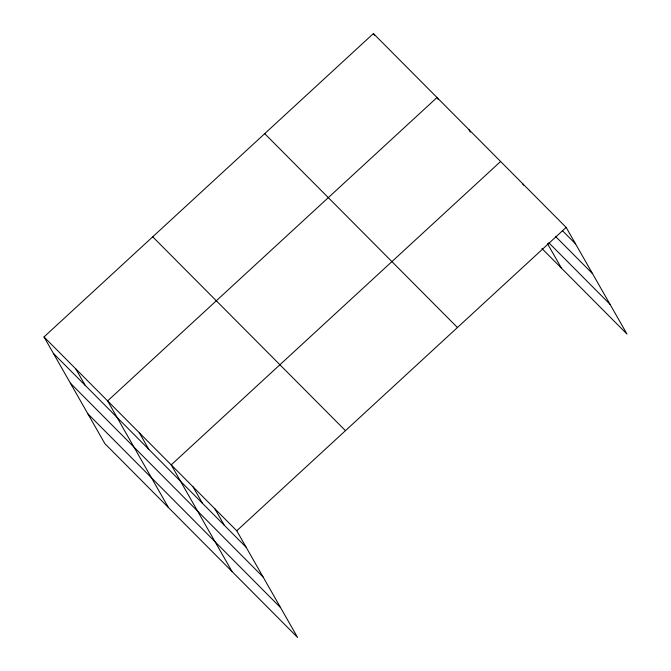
<?xml version="1.0" encoding="UTF-8"?>
<svg xmlns="http://www.w3.org/2000/svg" width="671" height="671" viewBox="0 0 671 671"><rect width="100%" height="100%" fill="white"/><g stroke="black" fill="none" stroke-linecap="round" stroke-linejoin="round"><path stroke-width="1.01" d="M44.009 336.926L236.746 530.778L297.589 637.45L104.852 443.598L44.009 336.926L373.411 33.55L566.148 227.402L626.991 334.074L541.95 248.538M500.616 161.493L171.214 464.869L232.057 571.541M236.746 530.778L566.148 227.402M562.424 230.673L575.533 243.858M555.378 236.276L592.518 273.625M548.853 242.785L610.014 304.298M264.709 133.663L457.446 327.515M152.711 236.813L345.448 430.665M53.395 353.374L246.123 547.234M70.371 383.149L263.107 577.001M87.867 413.822L280.604 607.674M522.466 183.46L523.447 185.196M547.477 243.648L561.459 268.165M468.819 129.511L470.296 132.103M438.004 99.249L437.014 97.521L107.612 400.897L168.455 507.57M373.411 33.55L374.401 35.278M214.896 508.811L224.282 525.259M193.055 486.836L202.441 503.292M139.409 432.887L148.794 449.335M75.806 368.916L85.192 385.364"/></g></svg>
